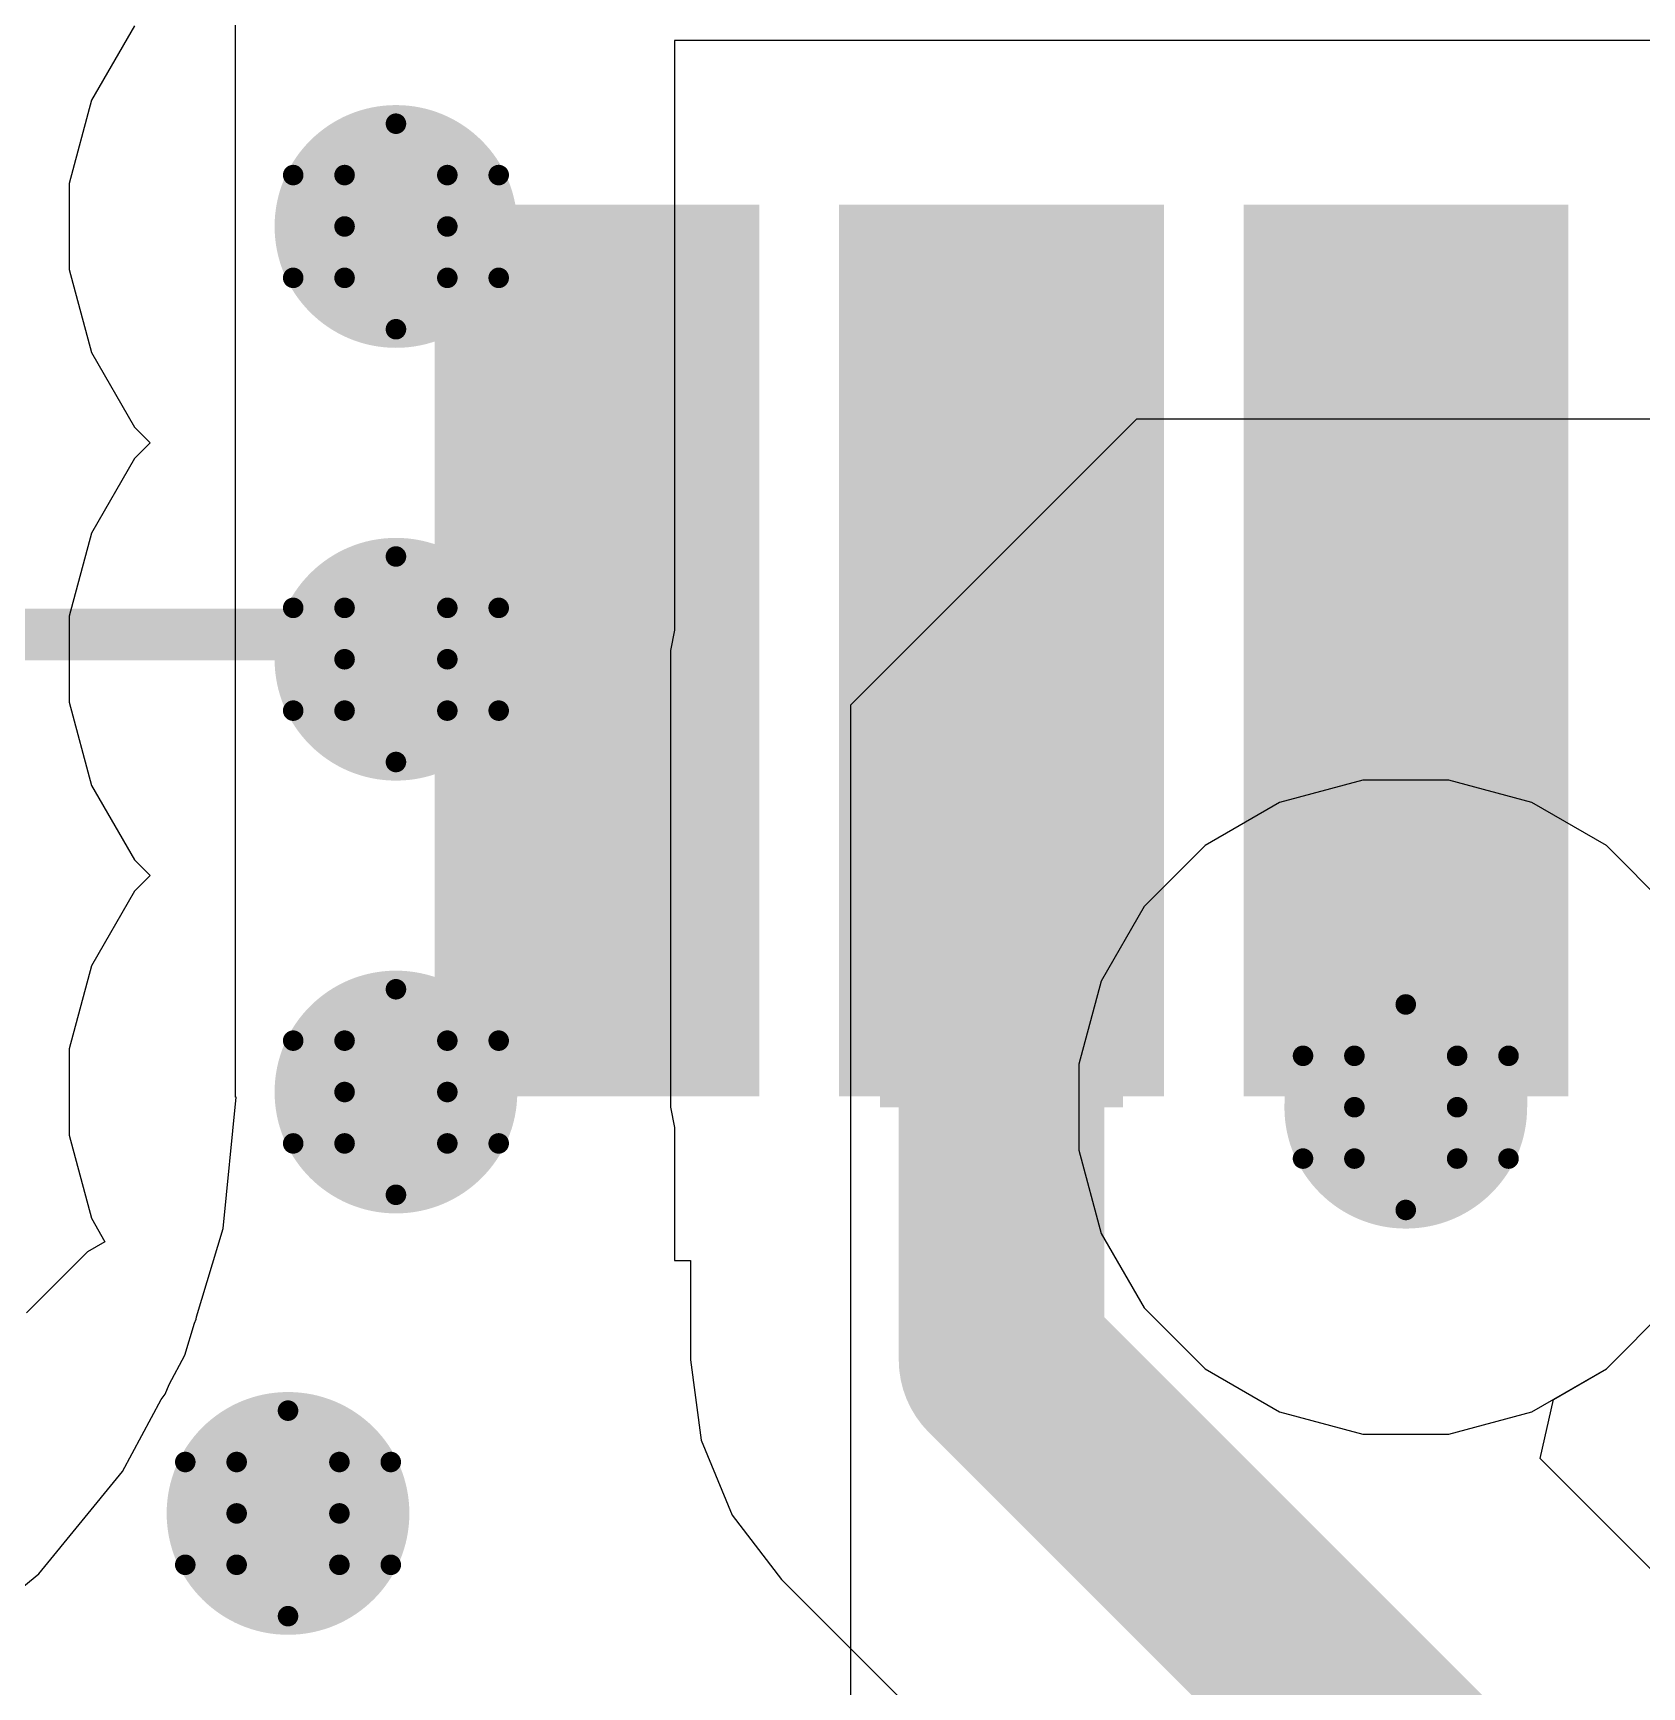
# Model space of a CAD drawing. Header units: inches. Extents: x -3 to 5437, y -3 to 5435.
# Drawn here: x 51.979 to 55.956, y 107.178 to 111.266 of the extents above; entities that cross this region are included whole.
import ezdxf

# ---------------------------------------------------------------- set-up
doc = ezdxf.new("R2010")
doc.units = ezdxf.units.IN
for name, color, linetype in [('Bottom Layer', 5, 'Continuous'), ('Drill Drawing', 1, 'Continuous'), ('GND', 16, 'Continuous'), ('PWR', 76, 'Continuous'), ('Top Layer', 1, 'Continuous'), ('Top Overlay', 2, 'Continuous'), ('Top Paste', 8, 'Continuous'), ('Top Solder', 216, 'Continuous'), ('Via Holes', 16, 'Continuous')]:
    doc.layers.add(name, color=color, linetype=linetype)

# ---------------------------------------------------------------- blocks, each defined once
blk = doc.blocks.new('A7672E__FASE__68')
at = {"layer": 'Top Layer'}
for points in [[(-11, -5.7), (-11, -6.3), (-13, -6.3), (-13, -5.7)], [(-11, -6.7), (-11, -7.3), (-13, -7.3), (-13, -6.7)], [(-11, -7.7), (-11, -8.3), (-13, -8.3), (-13, -7.7)]]:
    blk.add_hatch(color=1, dxfattribs=at).paths.add_polyline_path(points)
at = {"layer": 'Top Paste'}
for points in [[(-11, -5.7), (-11, -6.3), (-13, -6.3), (-13, -5.7)], [(-11, -6.7), (-11, -7.3), (-13, -7.3), (-13, -6.7)], [(-11, -7.7), (-11, -8.3), (-13, -8.3), (-13, -7.7)]]:
    blk.add_hatch(color=8, dxfattribs=at).paths.add_polyline_path(points)
at = {"layer": 'Top Solder'}
for points in [[(-10.8984, -5.5984), (-10.8984, -6.4016), (-13.1016, -6.4016), (-13.1016, -5.5984)], [(-10.8984, -6.5984), (-10.8984, -7.4016), (-13.1016, -7.4016), (-13.1016, -6.5984)], [(-10.8984, -7.5984), (-10.8984, -8.4016), (-13.1016, -8.4016), (-13.1016, -7.5984)]]:
    blk.add_hatch(color=216, dxfattribs=at).paths.add_polyline_path(points)
at = {"layer": 'Top Overlay'}
blk.add_lwpolyline([(-12.0396, -12.065, 0.127, 0.127, 0), (-12.0396, -8.5598, 0.127, 0.127, 0)], format="xyseb", dxfattribs=at)
blk.add_lwpolyline([(-12.0714, -8.5598, 0.0635, 0.0635, 1), (-12.0078, -8.5598, 0.0635, 0.0635, 1)], format="xyseb", close=True, dxfattribs=at)

msp = doc.modelspace()

# ---------------------------------------------------------------- hatches: boundary and pattern name
at = {"layer": 'Bottom Layer'}
h = msp.add_hatch(color=5, dxfattribs=at)
edge = h.paths.add_edge_path()
edge.add_arc((52.8761, 110.7882), 0.3, 0, 360)
h = msp.add_hatch(color=5, dxfattribs=at)
edge = h.paths.add_edge_path()
edge.add_arc((52.8761, 109.7185), 0.3, 0, 360)
h = msp.add_hatch(color=5, dxfattribs=at)
edge = h.paths.add_edge_path()
edge.add_arc((52.8761, 108.6488), 0.3, 0, 360)
h = msp.add_hatch(color=5, dxfattribs=at)
edge = h.paths.add_edge_path()
edge.add_arc((55.3724, 108.6113), 0.3, 0, 360)
h = msp.add_hatch(color=5, dxfattribs=at)
edge = h.paths.add_edge_path()
edge.add_arc((52.6093, 107.6073), 0.3, 0, 360)
at = {"layer": 'GND'}
h = msp.add_hatch(color=16, dxfattribs=at)
edge = h.paths.add_edge_path()
edge.add_arc((52.8761, 110.7882), 0.3, 0, 360)
h = msp.add_hatch(color=16, dxfattribs=at)
edge = h.paths.add_edge_path()
edge.add_arc((52.8761, 109.7185), 0.3, 0, 360)
h = msp.add_hatch(color=16, dxfattribs=at)
edge = h.paths.add_edge_path()
edge.add_arc((52.8761, 108.6488), 0.3, 0, 360)
h = msp.add_hatch(color=16, dxfattribs=at)
edge = h.paths.add_edge_path()
edge.add_arc((55.3724, 108.6113), 0.3, 0, 360)
h = msp.add_hatch(color=16, dxfattribs=at)
edge = h.paths.add_edge_path()
edge.add_arc((52.6093, 107.6073), 0.3, 0, 360)
at = {"layer": 'PWR'}
h = msp.add_hatch(color=76, dxfattribs=at)
edge = h.paths.add_edge_path()
edge.add_arc((52.8761, 110.7882), 0.3, 0, 360)
h = msp.add_hatch(color=76, dxfattribs=at)
edge = h.paths.add_edge_path()
edge.add_arc((52.8761, 109.7185), 0.3, 0, 360)
h = msp.add_hatch(color=76, dxfattribs=at)
edge = h.paths.add_edge_path()
edge.add_arc((52.8761, 108.6488), 0.3, 0, 360)
h = msp.add_hatch(color=76, dxfattribs=at)
edge = h.paths.add_edge_path()
edge.add_arc((55.3724, 108.6113), 0.3, 0, 360)
h = msp.add_hatch(color=76, dxfattribs=at)
edge = h.paths.add_edge_path()
edge.add_arc((52.6093, 107.6073), 0.3, 0, 360)
at = {"layer": 'Top Layer'}
h = msp.add_hatch(color=1, dxfattribs=at)
edge = h.paths.add_edge_path()
edge.add_arc((52.8761, 110.7882), 0.3, 0, 360)
h = msp.add_hatch(color=1, dxfattribs=at)
edge = h.paths.add_edge_path()
edge.add_arc((52.8761, 109.7185), 0.3, 0, 360)
for points in [[(54.073, 108.6113), (54.673, 108.6113), (54.673, 109.7401), (54.073, 109.7401)], [(55.073, 108.6113), (55.673, 108.6113), (55.673, 109.7401), (55.073, 109.7401)]]:
    msp.add_hatch(color=1, dxfattribs=at).paths.add_polyline_path(points)
h = msp.add_hatch(color=1, dxfattribs=at)
edge = h.paths.add_edge_path()
edge.add_arc((52.8761, 108.6488), 0.3, 0, 360)
h = msp.add_hatch(color=1, dxfattribs=at)
edge = h.paths.add_edge_path()
edge.add_arc((55.3724, 108.6113), 0.3, 0, 360)
h = msp.add_hatch(color=1, dxfattribs=at)
edge = h.paths.add_edge_path()
edge.add_arc((52.6093, 107.6073), 0.3, 0, 360)
at = {"layer": 'Via Holes'}
h = msp.add_hatch(color=7, dxfattribs=at)
edge = h.paths.add_edge_path()
edge.add_arc((52.8761, 110.7882), 0.15, 0, 360)
h = msp.add_hatch(color=7, dxfattribs=at)
edge = h.paths.add_edge_path()
edge.add_arc((52.8761, 109.7185), 0.15, 0, 360)
h = msp.add_hatch(color=7, dxfattribs=at)
edge = h.paths.add_edge_path()
edge.add_arc((52.8761, 108.6488), 0.15, 0, 360)
h = msp.add_hatch(color=7, dxfattribs=at)
edge = h.paths.add_edge_path()
edge.add_arc((55.3724, 108.6113), 0.15, 0, 360)
h = msp.add_hatch(color=7, dxfattribs=at)
edge = h.paths.add_edge_path()
edge.add_arc((52.6093, 107.6073), 0.15, 0, 360)

# ---------------------------------------------------------------- linework, layer by layer
at = {"layer": 'Bottom Layer'}
for p, q in [((55.2661, 109.4193), (55.0606, 109.3642)), ((55.4788, 109.4193), (55.2661, 109.4193)), ((55.6843, 109.3642), (55.4788, 109.4193)), ((55.0606, 109.3642), (54.8763, 109.2578)), ((55.8686, 109.2578), (55.6843, 109.3642)), ((54.8763, 109.2578), (54.7259, 109.1074)), ((56.019, 109.1074), (55.8686, 109.2578)), ((54.7259, 109.1074), (54.6195, 108.9232)), ((54.6195, 108.9232), (54.5644, 108.7176)), ((54.5644, 108.7176), (54.5644, 108.5049)), ((54.5644, 108.5049), (54.6195, 108.2994)), ((54.6195, 108.2994), (54.7259, 108.1152)), ((54.7259, 108.1152), (54.8763, 107.9647)), ((55.8686, 107.9647), (56.019, 108.1152)), ((54.8763, 107.9647), (55.0606, 107.8583)), ((55.6843, 107.8583), (55.8686, 107.9647)), ((55.0606, 107.8583), (55.2661, 107.8033)), ((55.4788, 107.8033), (55.6843, 107.8583)), ((55.2661, 107.8033), (55.4788, 107.8033))]:
    msp.add_line(p, q, dxfattribs=at)
at = {"layer": 'Drill Drawing'}
for points in [[(52.7491, 110.9152, 0.0508, 0.0508, 0), (52.8761, 111.0422, 0.0508, 0.0508, 0)], [(52.8761, 111.0422, 0.0508, 0.0508, 0), (53.0031, 110.9152, 0.0508, 0.0508, 0)], [(52.6221, 110.9152, 0.0508, 0.0508, 0), (52.7491, 110.7882, 0.0508, 0.0508, 0)], [(52.6221, 110.9152, 0.0508, 0.0508, 0), (52.7491, 110.9152, 0.0508, 0.0508, 0)], [(53.0031, 110.9152, 0.0508, 0.0508, 0), (53.1301, 110.9152, 0.0508, 0.0508, 0)], [(53.0031, 110.7882, 0.0508, 0.0508, 0), (53.1301, 110.9152, 0.0508, 0.0508, 0)], [(52.6221, 110.6612, 0.0508, 0.0508, 0), (52.7491, 110.7882, 0.0508, 0.0508, 0)], [(53.0031, 110.7882, 0.0508, 0.0508, 0), (53.1301, 110.6612, 0.0508, 0.0508, 0)], [(52.6221, 110.6612, 0.0508, 0.0508, 0), (52.7491, 110.6612, 0.0508, 0.0508, 0)], [(52.7491, 110.6612, 0.0508, 0.0508, 0), (52.8761, 110.5342, 0.0508, 0.0508, 0)], [(52.8761, 110.5342, 0.0508, 0.0508, 0), (53.0031, 110.6612, 0.0508, 0.0508, 0)], [(53.0031, 110.6612, 0.0508, 0.0508, 0), (53.1301, 110.6612, 0.0508, 0.0508, 0)], [(52.7491, 109.8455, 0.0508, 0.0508, 0), (52.8761, 109.9725, 0.0508, 0.0508, 0)], [(52.8761, 109.9725, 0.0508, 0.0508, 0), (53.0031, 109.8455, 0.0508, 0.0508, 0)], [(52.6221, 109.8455, 0.0508, 0.0508, 0), (52.7491, 109.7185, 0.0508, 0.0508, 0)], [(52.6221, 109.8455, 0.0508, 0.0508, 0), (52.7491, 109.8455, 0.0508, 0.0508, 0)], [(53.0031, 109.8455, 0.0508, 0.0508, 0), (53.1301, 109.8455, 0.0508, 0.0508, 0)], [(53.0031, 109.7185, 0.0508, 0.0508, 0), (53.1301, 109.8455, 0.0508, 0.0508, 0)], [(52.6221, 109.5915, 0.0508, 0.0508, 0), (52.7491, 109.7185, 0.0508, 0.0508, 0)], [(53.0031, 109.7185, 0.0508, 0.0508, 0), (53.1301, 109.5915, 0.0508, 0.0508, 0)], [(52.6221, 109.5915, 0.0508, 0.0508, 0), (52.7491, 109.5915, 0.0508, 0.0508, 0)], [(52.7491, 109.5915, 0.0508, 0.0508, 0), (52.8761, 109.4645, 0.0508, 0.0508, 0)], [(52.8761, 109.4645, 0.0508, 0.0508, 0), (53.0031, 109.5915, 0.0508, 0.0508, 0)], [(53.0031, 109.5915, 0.0508, 0.0508, 0), (53.1301, 109.5915, 0.0508, 0.0508, 0)], [(52.7491, 108.7758, 0.0508, 0.0508, 0), (52.8761, 108.9028, 0.0508, 0.0508, 0)], [(52.8761, 108.9028, 0.0508, 0.0508, 0), (53.0031, 108.7758, 0.0508, 0.0508, 0)], [(55.2454, 108.7383, 0.0508, 0.0508, 0), (55.3724, 108.8653, 0.0508, 0.0508, 0)], [(55.3724, 108.8653, 0.0508, 0.0508, 0), (55.4994, 108.7383, 0.0508, 0.0508, 0)], [(52.6221, 108.7758, 0.0508, 0.0508, 0), (52.7491, 108.6488, 0.0508, 0.0508, 0)], [(52.6221, 108.7758, 0.0508, 0.0508, 0), (52.7491, 108.7758, 0.0508, 0.0508, 0)], [(53.0031, 108.7758, 0.0508, 0.0508, 0), (53.1301, 108.7758, 0.0508, 0.0508, 0)], [(53.0031, 108.6488, 0.0508, 0.0508, 0), (53.1301, 108.7758, 0.0508, 0.0508, 0)], [(55.1184, 108.7383, 0.0508, 0.0508, 0), (55.2454, 108.6113, 0.0508, 0.0508, 0)], [(55.1184, 108.7383, 0.0508, 0.0508, 0), (55.2454, 108.7383, 0.0508, 0.0508, 0)], [(55.4994, 108.7383, 0.0508, 0.0508, 0), (55.6264, 108.7383, 0.0508, 0.0508, 0)], [(55.4994, 108.6113, 0.0508, 0.0508, 0), (55.6264, 108.7383, 0.0508, 0.0508, 0)], [(52.6221, 108.5218, 0.0508, 0.0508, 0), (52.7491, 108.6488, 0.0508, 0.0508, 0)], [(53.0031, 108.6488, 0.0508, 0.0508, 0), (53.1301, 108.5218, 0.0508, 0.0508, 0)], [(55.1184, 108.4843, 0.0508, 0.0508, 0), (55.2454, 108.6113, 0.0508, 0.0508, 0)], [(55.4994, 108.6113, 0.0508, 0.0508, 0), (55.6264, 108.4843, 0.0508, 0.0508, 0)], [(52.6221, 108.5218, 0.0508, 0.0508, 0), (52.7491, 108.5218, 0.0508, 0.0508, 0)], [(52.7491, 108.5218, 0.0508, 0.0508, 0), (52.8761, 108.3948, 0.0508, 0.0508, 0)], [(52.8761, 108.3948, 0.0508, 0.0508, 0), (53.0031, 108.5218, 0.0508, 0.0508, 0)], [(53.0031, 108.5218, 0.0508, 0.0508, 0), (53.1301, 108.5218, 0.0508, 0.0508, 0)], [(55.1184, 108.4843, 0.0508, 0.0508, 0), (55.2454, 108.4843, 0.0508, 0.0508, 0)], [(55.2454, 108.4843, 0.0508, 0.0508, 0), (55.3724, 108.3573, 0.0508, 0.0508, 0)], [(55.3724, 108.3573, 0.0508, 0.0508, 0), (55.4994, 108.4843, 0.0508, 0.0508, 0)], [(55.4994, 108.4843, 0.0508, 0.0508, 0), (55.6264, 108.4843, 0.0508, 0.0508, 0)], [(52.4823, 107.7343, 0.0508, 0.0508, 0), (52.6093, 107.8613, 0.0508, 0.0508, 0)], [(52.6093, 107.8613, 0.0508, 0.0508, 0), (52.7363, 107.7343, 0.0508, 0.0508, 0)], [(52.3553, 107.7343, 0.0508, 0.0508, 0), (52.4823, 107.6073, 0.0508, 0.0508, 0)], [(52.3553, 107.7343, 0.0508, 0.0508, 0), (52.4823, 107.7343, 0.0508, 0.0508, 0)], [(52.7363, 107.7343, 0.0508, 0.0508, 0), (52.8633, 107.7343, 0.0508, 0.0508, 0)], [(52.7363, 107.6073, 0.0508, 0.0508, 0), (52.8633, 107.7343, 0.0508, 0.0508, 0)], [(52.3553, 107.4803, 0.0508, 0.0508, 0), (52.4823, 107.6073, 0.0508, 0.0508, 0)], [(52.7363, 107.6073, 0.0508, 0.0508, 0), (52.8633, 107.4803, 0.0508, 0.0508, 0)], [(52.3553, 107.4803, 0.0508, 0.0508, 0), (52.4823, 107.4803, 0.0508, 0.0508, 0)], [(52.4823, 107.4803, 0.0508, 0.0508, 0), (52.6093, 107.3533, 0.0508, 0.0508, 0)], [(52.6093, 107.3533, 0.0508, 0.0508, 0), (52.7363, 107.4803, 0.0508, 0.0508, 0)], [(52.7363, 107.4803, 0.0508, 0.0508, 0), (52.8633, 107.4803, 0.0508, 0.0508, 0)]]:
    msp.add_lwpolyline(points, format="xyseb", dxfattribs=at)
for points in [[(52.8634, 111.0422, 0.0254, 0.0254, 1), (52.8888, 111.0422, 0.0254, 0.0254, 1)], [(52.8634, 111.0422, 0.0254, 0.0254, 1), (52.8888, 111.0422, 0.0254, 0.0254, 1)], [(52.6094, 110.9152, 0.0254, 0.0254, 1), (52.6348, 110.9152, 0.0254, 0.0254, 1)], [(52.6094, 110.9152, 0.0254, 0.0254, 1), (52.6348, 110.9152, 0.0254, 0.0254, 1)], [(52.7364, 110.9152, 0.0254, 0.0254, 1), (52.7618, 110.9152, 0.0254, 0.0254, 1)], [(52.7364, 110.9152, 0.0254, 0.0254, 1), (52.7618, 110.9152, 0.0254, 0.0254, 1)], [(52.9904, 110.9152, 0.0254, 0.0254, 1), (53.0158, 110.9152, 0.0254, 0.0254, 1)], [(52.9904, 110.9152, 0.0254, 0.0254, 1), (53.0158, 110.9152, 0.0254, 0.0254, 1)], [(53.1174, 110.9152, 0.0254, 0.0254, 1), (53.1428, 110.9152, 0.0254, 0.0254, 1)], [(53.1174, 110.9152, 0.0254, 0.0254, 1), (53.1428, 110.9152, 0.0254, 0.0254, 1)], [(52.7364, 110.7882, 0.0254, 0.0254, 1), (52.7618, 110.7882, 0.0254, 0.0254, 1)], [(52.7364, 110.7882, 0.0254, 0.0254, 1), (52.7618, 110.7882, 0.0254, 0.0254, 1)], [(52.9904, 110.7882, 0.0254, 0.0254, 1), (53.0158, 110.7882, 0.0254, 0.0254, 1)], [(52.9904, 110.7882, 0.0254, 0.0254, 1), (53.0158, 110.7882, 0.0254, 0.0254, 1)], [(52.6094, 110.6612, 0.0254, 0.0254, 1), (52.6348, 110.6612, 0.0254, 0.0254, 1)], [(52.6094, 110.6612, 0.0254, 0.0254, 1), (52.6348, 110.6612, 0.0254, 0.0254, 1)], [(52.7364, 110.6612, 0.0254, 0.0254, 1), (52.7618, 110.6612, 0.0254, 0.0254, 1)], [(52.7364, 110.6612, 0.0254, 0.0254, 1), (52.7618, 110.6612, 0.0254, 0.0254, 1)], [(52.9904, 110.6612, 0.0254, 0.0254, 1), (53.0158, 110.6612, 0.0254, 0.0254, 1)], [(52.9904, 110.6612, 0.0254, 0.0254, 1), (53.0158, 110.6612, 0.0254, 0.0254, 1)], [(53.1174, 110.6612, 0.0254, 0.0254, 1), (53.1428, 110.6612, 0.0254, 0.0254, 1)], [(53.1174, 110.6612, 0.0254, 0.0254, 1), (53.1428, 110.6612, 0.0254, 0.0254, 1)], [(52.8634, 110.5342, 0.0254, 0.0254, 1), (52.8888, 110.5342, 0.0254, 0.0254, 1)], [(52.8634, 110.5342, 0.0254, 0.0254, 1), (52.8888, 110.5342, 0.0254, 0.0254, 1)], [(52.8634, 109.9725, 0.0254, 0.0254, 1), (52.8888, 109.9725, 0.0254, 0.0254, 1)], [(52.8634, 109.9725, 0.0254, 0.0254, 1), (52.8888, 109.9725, 0.0254, 0.0254, 1)], [(52.6094, 109.8455, 0.0254, 0.0254, 1), (52.6348, 109.8455, 0.0254, 0.0254, 1)], [(52.6094, 109.8455, 0.0254, 0.0254, 1), (52.6348, 109.8455, 0.0254, 0.0254, 1)], [(52.7364, 109.8455, 0.0254, 0.0254, 1), (52.7618, 109.8455, 0.0254, 0.0254, 1)], [(52.7364, 109.8455, 0.0254, 0.0254, 1), (52.7618, 109.8455, 0.0254, 0.0254, 1)], [(52.9904, 109.8455, 0.0254, 0.0254, 1), (53.0158, 109.8455, 0.0254, 0.0254, 1)], [(52.9904, 109.8455, 0.0254, 0.0254, 1), (53.0158, 109.8455, 0.0254, 0.0254, 1)], [(53.1174, 109.8455, 0.0254, 0.0254, 1), (53.1428, 109.8455, 0.0254, 0.0254, 1)], [(53.1174, 109.8455, 0.0254, 0.0254, 1), (53.1428, 109.8455, 0.0254, 0.0254, 1)], [(52.7364, 109.7185, 0.0254, 0.0254, 1), (52.7618, 109.7185, 0.0254, 0.0254, 1)], [(52.7364, 109.7185, 0.0254, 0.0254, 1), (52.7618, 109.7185, 0.0254, 0.0254, 1)], [(52.9904, 109.7185, 0.0254, 0.0254, 1), (53.0158, 109.7185, 0.0254, 0.0254, 1)], [(52.9904, 109.7185, 0.0254, 0.0254, 1), (53.0158, 109.7185, 0.0254, 0.0254, 1)], [(52.6094, 109.5915, 0.0254, 0.0254, 1), (52.6348, 109.5915, 0.0254, 0.0254, 1)], [(52.6094, 109.5915, 0.0254, 0.0254, 1), (52.6348, 109.5915, 0.0254, 0.0254, 1)], [(52.7364, 109.5915, 0.0254, 0.0254, 1), (52.7618, 109.5915, 0.0254, 0.0254, 1)], [(52.7364, 109.5915, 0.0254, 0.0254, 1), (52.7618, 109.5915, 0.0254, 0.0254, 1)], [(52.9904, 109.5915, 0.0254, 0.0254, 1), (53.0158, 109.5915, 0.0254, 0.0254, 1)], [(52.9904, 109.5915, 0.0254, 0.0254, 1), (53.0158, 109.5915, 0.0254, 0.0254, 1)], [(53.1174, 109.5915, 0.0254, 0.0254, 1), (53.1428, 109.5915, 0.0254, 0.0254, 1)], [(53.1174, 109.5915, 0.0254, 0.0254, 1), (53.1428, 109.5915, 0.0254, 0.0254, 1)], [(52.8634, 109.4645, 0.0254, 0.0254, 1), (52.8888, 109.4645, 0.0254, 0.0254, 1)], [(52.8634, 109.4645, 0.0254, 0.0254, 1), (52.8888, 109.4645, 0.0254, 0.0254, 1)], [(52.8634, 108.9028, 0.0254, 0.0254, 1), (52.8888, 108.9028, 0.0254, 0.0254, 1)], [(52.8634, 108.9028, 0.0254, 0.0254, 1), (52.8888, 108.9028, 0.0254, 0.0254, 1)], [(55.3597, 108.8653, 0.0254, 0.0254, 1), (55.3851, 108.8653, 0.0254, 0.0254, 1)], [(55.3597, 108.8653, 0.0254, 0.0254, 1), (55.3851, 108.8653, 0.0254, 0.0254, 1)], [(52.6094, 108.7758, 0.0254, 0.0254, 1), (52.6348, 108.7758, 0.0254, 0.0254, 1)], [(52.6094, 108.7758, 0.0254, 0.0254, 1), (52.6348, 108.7758, 0.0254, 0.0254, 1)], [(52.7364, 108.7758, 0.0254, 0.0254, 1), (52.7618, 108.7758, 0.0254, 0.0254, 1)], [(52.7364, 108.7758, 0.0254, 0.0254, 1), (52.7618, 108.7758, 0.0254, 0.0254, 1)], [(52.9904, 108.7758, 0.0254, 0.0254, 1), (53.0158, 108.7758, 0.0254, 0.0254, 1)], [(52.9904, 108.7758, 0.0254, 0.0254, 1), (53.0158, 108.7758, 0.0254, 0.0254, 1)], [(53.1174, 108.7758, 0.0254, 0.0254, 1), (53.1428, 108.7758, 0.0254, 0.0254, 1)], [(53.1174, 108.7758, 0.0254, 0.0254, 1), (53.1428, 108.7758, 0.0254, 0.0254, 1)], [(55.1057, 108.7383, 0.0254, 0.0254, 1), (55.1311, 108.7383, 0.0254, 0.0254, 1)], [(55.1057, 108.7383, 0.0254, 0.0254, 1), (55.1311, 108.7383, 0.0254, 0.0254, 1)], [(55.2327, 108.7383, 0.0254, 0.0254, 1), (55.2581, 108.7383, 0.0254, 0.0254, 1)], [(55.2327, 108.7383, 0.0254, 0.0254, 1), (55.2581, 108.7383, 0.0254, 0.0254, 1)], [(55.4867, 108.7383, 0.0254, 0.0254, 1), (55.5121, 108.7383, 0.0254, 0.0254, 1)], [(55.4867, 108.7383, 0.0254, 0.0254, 1), (55.5121, 108.7383, 0.0254, 0.0254, 1)], [(55.6137, 108.7383, 0.0254, 0.0254, 1), (55.6391, 108.7383, 0.0254, 0.0254, 1)], [(55.6137, 108.7383, 0.0254, 0.0254, 1), (55.6391, 108.7383, 0.0254, 0.0254, 1)], [(52.7364, 108.6488, 0.0254, 0.0254, 1), (52.7618, 108.6488, 0.0254, 0.0254, 1)], [(52.7364, 108.6488, 0.0254, 0.0254, 1), (52.7618, 108.6488, 0.0254, 0.0254, 1)], [(52.9904, 108.6488, 0.0254, 0.0254, 1), (53.0158, 108.6488, 0.0254, 0.0254, 1)], [(52.9904, 108.6488, 0.0254, 0.0254, 1), (53.0158, 108.6488, 0.0254, 0.0254, 1)], [(55.2327, 108.6113, 0.0254, 0.0254, 1), (55.2581, 108.6113, 0.0254, 0.0254, 1)], [(55.2327, 108.6113, 0.0254, 0.0254, 1), (55.2581, 108.6113, 0.0254, 0.0254, 1)], [(55.4867, 108.6113, 0.0254, 0.0254, 1), (55.5121, 108.6113, 0.0254, 0.0254, 1)], [(55.4867, 108.6113, 0.0254, 0.0254, 1), (55.5121, 108.6113, 0.0254, 0.0254, 1)], [(52.6094, 108.5218, 0.0254, 0.0254, 1), (52.6348, 108.5218, 0.0254, 0.0254, 1)], [(52.6094, 108.5218, 0.0254, 0.0254, 1), (52.6348, 108.5218, 0.0254, 0.0254, 1)], [(52.7364, 108.5218, 0.0254, 0.0254, 1), (52.7618, 108.5218, 0.0254, 0.0254, 1)], [(52.7364, 108.5218, 0.0254, 0.0254, 1), (52.7618, 108.5218, 0.0254, 0.0254, 1)], [(52.9904, 108.5218, 0.0254, 0.0254, 1), (53.0158, 108.5218, 0.0254, 0.0254, 1)], [(52.9904, 108.5218, 0.0254, 0.0254, 1), (53.0158, 108.5218, 0.0254, 0.0254, 1)], [(53.1174, 108.5218, 0.0254, 0.0254, 1), (53.1428, 108.5218, 0.0254, 0.0254, 1)], [(53.1174, 108.5218, 0.0254, 0.0254, 1), (53.1428, 108.5218, 0.0254, 0.0254, 1)], [(55.1057, 108.4843, 0.0254, 0.0254, 1), (55.1311, 108.4843, 0.0254, 0.0254, 1)], [(55.1057, 108.4843, 0.0254, 0.0254, 1), (55.1311, 108.4843, 0.0254, 0.0254, 1)], [(55.2327, 108.4843, 0.0254, 0.0254, 1), (55.2581, 108.4843, 0.0254, 0.0254, 1)], [(55.2327, 108.4843, 0.0254, 0.0254, 1), (55.2581, 108.4843, 0.0254, 0.0254, 1)], [(55.4867, 108.4843, 0.0254, 0.0254, 1), (55.5121, 108.4843, 0.0254, 0.0254, 1)], [(55.4867, 108.4843, 0.0254, 0.0254, 1), (55.5121, 108.4843, 0.0254, 0.0254, 1)], [(55.6137, 108.4843, 0.0254, 0.0254, 1), (55.6391, 108.4843, 0.0254, 0.0254, 1)], [(55.6137, 108.4843, 0.0254, 0.0254, 1), (55.6391, 108.4843, 0.0254, 0.0254, 1)], [(52.8634, 108.3948, 0.0254, 0.0254, 1), (52.8888, 108.3948, 0.0254, 0.0254, 1)], [(52.8634, 108.3948, 0.0254, 0.0254, 1), (52.8888, 108.3948, 0.0254, 0.0254, 1)], [(55.3597, 108.3573, 0.0254, 0.0254, 1), (55.3851, 108.3573, 0.0254, 0.0254, 1)], [(55.3597, 108.3573, 0.0254, 0.0254, 1), (55.3851, 108.3573, 0.0254, 0.0254, 1)], [(52.5966, 107.8613, 0.0254, 0.0254, 1), (52.622, 107.8613, 0.0254, 0.0254, 1)], [(52.5966, 107.8613, 0.0254, 0.0254, 1), (52.622, 107.8613, 0.0254, 0.0254, 1)], [(52.3426, 107.7343, 0.0254, 0.0254, 1), (52.368, 107.7343, 0.0254, 0.0254, 1)], [(52.3426, 107.7343, 0.0254, 0.0254, 1), (52.368, 107.7343, 0.0254, 0.0254, 1)], [(52.4696, 107.7343, 0.0254, 0.0254, 1), (52.495, 107.7343, 0.0254, 0.0254, 1)], [(52.4696, 107.7343, 0.0254, 0.0254, 1), (52.495, 107.7343, 0.0254, 0.0254, 1)], [(52.7236, 107.7343, 0.0254, 0.0254, 1), (52.749, 107.7343, 0.0254, 0.0254, 1)], [(52.7236, 107.7343, 0.0254, 0.0254, 1), (52.749, 107.7343, 0.0254, 0.0254, 1)], [(52.8506, 107.7343, 0.0254, 0.0254, 1), (52.876, 107.7343, 0.0254, 0.0254, 1)], [(52.8506, 107.7343, 0.0254, 0.0254, 1), (52.876, 107.7343, 0.0254, 0.0254, 1)], [(52.4696, 107.6073, 0.0254, 0.0254, 1), (52.495, 107.6073, 0.0254, 0.0254, 1)], [(52.4696, 107.6073, 0.0254, 0.0254, 1), (52.495, 107.6073, 0.0254, 0.0254, 1)], [(52.7236, 107.6073, 0.0254, 0.0254, 1), (52.749, 107.6073, 0.0254, 0.0254, 1)], [(52.7236, 107.6073, 0.0254, 0.0254, 1), (52.749, 107.6073, 0.0254, 0.0254, 1)], [(52.3426, 107.4803, 0.0254, 0.0254, 1), (52.368, 107.4803, 0.0254, 0.0254, 1)], [(52.3426, 107.4803, 0.0254, 0.0254, 1), (52.368, 107.4803, 0.0254, 0.0254, 1)], [(52.4696, 107.4803, 0.0254, 0.0254, 1), (52.495, 107.4803, 0.0254, 0.0254, 1)], [(52.4696, 107.4803, 0.0254, 0.0254, 1), (52.495, 107.4803, 0.0254, 0.0254, 1)], [(52.7236, 107.4803, 0.0254, 0.0254, 1), (52.749, 107.4803, 0.0254, 0.0254, 1)], [(52.7236, 107.4803, 0.0254, 0.0254, 1), (52.749, 107.4803, 0.0254, 0.0254, 1)], [(52.8506, 107.4803, 0.0254, 0.0254, 1), (52.876, 107.4803, 0.0254, 0.0254, 1)], [(52.8506, 107.4803, 0.0254, 0.0254, 1), (52.876, 107.4803, 0.0254, 0.0254, 1)], [(52.5966, 107.3533, 0.0254, 0.0254, 1), (52.622, 107.3533, 0.0254, 0.0254, 1)], [(52.5966, 107.3533, 0.0254, 0.0254, 1), (52.622, 107.3533, 0.0254, 0.0254, 1)]]:
    msp.add_lwpolyline(points, format="xyseb", close=True, dxfattribs=at)
at = {"layer": 'GND'}
for p, q in [((55.2661, 109.4193), (55.0606, 109.3642)), ((55.4788, 109.4193), (55.2661, 109.4193)), ((55.6843, 109.3642), (55.4788, 109.4193)), ((55.0606, 109.3642), (54.8763, 109.2578)), ((55.8686, 109.2578), (55.6843, 109.3642)), ((54.8763, 109.2578), (54.7259, 109.1074)), ((56.019, 109.1074), (55.8686, 109.2578)), ((54.7259, 109.1074), (54.6195, 108.9232)), ((54.6195, 108.9232), (54.5644, 108.7176)), ((54.5644, 108.7176), (54.5644, 108.5049)), ((54.5644, 108.5049), (54.6195, 108.2994)), ((54.6195, 108.2994), (54.7259, 108.1152)), ((54.7259, 108.1152), (54.8763, 107.9647)), ((55.8686, 107.9647), (56.019, 108.1152)), ((54.8763, 107.9647), (55.0606, 107.8583)), ((55.6843, 107.8583), (55.8686, 107.9647)), ((55.0606, 107.8583), (55.2661, 107.8033)), ((55.4788, 107.8033), (55.6843, 107.8583)), ((55.2661, 107.8033), (55.4788, 107.8033))]:
    msp.add_line(p, q, dxfattribs=at)
at = {"layer": 'PWR'}
for p, q in [((52.2295, 111.2843), (52.1231, 111.1)), ((52.1231, 111.1), (52.0681, 110.8945)), ((52.0681, 110.8945), (52.0681, 110.6818)), ((52.0681, 110.6818), (52.1231, 110.4763)), ((52.1231, 110.4763), (52.2295, 110.2921)), ((52.2295, 110.2921), (52.2682, 110.2533)), ((54.0004, 109.6056), (54.7078, 110.3131)), ((54.7078, 110.3131), (57.5149, 110.3131)), ((52.2682, 110.2533), (52.2295, 110.2146)), ((52.2295, 110.2146), (52.1231, 110.0304)), ((52.1231, 110.0304), (52.0681, 109.8249)), ((52.0681, 109.8249), (52.0681, 109.6121)), ((52.0681, 109.6121), (52.1231, 109.4066)), ((54.0004, 106.0545), (54.0004, 109.6056)), ((52.1231, 109.4066), (52.2295, 109.2224)), ((52.2295, 109.2224), (52.2682, 109.1837)), ((52.2295, 109.1449), (52.1231, 108.9607)), ((52.2682, 109.1837), (52.2295, 109.1449)), ((52.1231, 108.9607), (52.0681, 108.7552)), ((52.0681, 108.7552), (52.0681, 108.5424)), ((52.0681, 108.5424), (52.1231, 108.3369)), ((52.1231, 108.3369), (52.1566, 108.2789)), ((52.1132, 108.2538), (51.9627, 108.1034)), ((52.1566, 108.2789), (52.1132, 108.2538))]:
    msp.add_line(p, q, dxfattribs=at)
at = {"layer": 'Top Layer'}
for p, q in [((52.4796, 108.6362), (52.4796, 111.7218)), ((68.181, 111.2481), (53.565, 111.2481)), ((53.565, 111.2481), (53.565, 109.7901)), ((53.565, 109.7901), (53.5551, 109.7401)), ((53.5551, 109.7401), (53.5551, 108.6113)), ((52.449, 108.3112), (52.4811, 108.6362)), ((52.4811, 108.6362), (52.4796, 108.6362)), ((53.5551, 108.6113), (53.565, 108.5612)), ((53.565, 108.5612), (53.565, 108.2321)), ((52.383, 108.0935), (52.449, 108.3112)), ((53.565, 108.2321), (53.6045, 108.2321)), ((53.6045, 108.2321), (53.6045, 107.9871)), ((52.3781, 108.0772), (52.3822, 108.0871)), ((52.3822, 108.0871), (52.383, 108.0935)), ((55.8686, 107.9647), (56.019, 108.1152)), ((52.3542, 107.9986), (52.3781, 108.0772)), ((52.3155, 107.9261), (52.3542, 107.9986)), ((53.6045, 107.9871), (53.6306, 107.7882)), ((55.7376, 107.8891), (55.8686, 107.9647)), ((52.3054, 107.9017), (52.3155, 107.9261)), ((52.2003, 107.7105), (52.2957, 107.8891)), ((52.2957, 107.8891), (52.3054, 107.9017)), ((55.7045, 107.7426), (55.7376, 107.8891)), ((53.6306, 107.7882), (53.7074, 107.6029)), ((56.2457, 107.2015), (55.7045, 107.7426)), ((51.9931, 107.4581), (52.2003, 107.7105)), ((53.7074, 107.6029), (53.8296, 107.4437)), ((51.7406, 107.2508), (51.9931, 107.4581)), ((53.8296, 107.4437), (54.9336, 106.3396))]:
    msp.add_line(p, q, dxfattribs=at)
for points in [[(54.373, 107.9871, 0.508, 0.508, 0), (54.373, 109.7401, 0.508, 0.508, 0)], [(54.373, 107.9871, 0.508, 0.508, 0), (55.7022, 106.658, 0.508, 0.508, 0)]]:
    msp.add_lwpolyline(points, format="xyseb", dxfattribs=at)
for points in [[(54.246, 109.7401, 0.254, 0.254, 1), (54.5, 109.7401, 0.254, 0.254, 1)], [(54.246, 107.9871, 0.254, 0.254, 1), (54.5, 107.9871, 0.254, 0.254, 1)], [(54.246, 107.9871, 0.254, 0.254, 1), (54.5, 107.9871, 0.254, 0.254, 1)]]:
    msp.add_lwpolyline(points, format="xyseb", close=True, dxfattribs=at)

# ---------------------------------------------------------------- block references
at = {"rotation": 270}
msp.add_blockref('A7672E__FASE__68', (61.373, 97.7401), dxfattribs=at)

doc.saveas('drawing.dxf')
